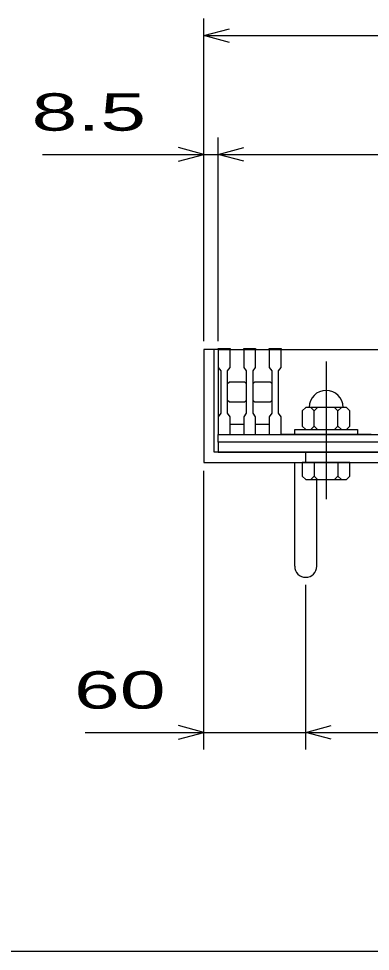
# Model space of a CAD drawing. Units: millimetres, scale not verified. Extents: x -1820 to 1731, y -1282 to 1054.
# Drawn here: x -1469 to -1262, y -1146 to -597 of the extents above; entities that cross this region are included whole.
import ezdxf
from ezdxf.enums import TextEntityAlignment as Align

# ---------------------------------------------------------------- set-up
doc = ezdxf.new("R2010")
doc.units = ezdxf.units.MM
doc.header["$LTSCALE"] = 10
doc.linetypes.add('CHAIN', pattern=[18.5, 12, -1.5, 3.5, -1.5])
for name, color, linetype, lineweight in [('0_2', 150, 'Continuous', 25), ('16', 3, 'Continuous', 25), ('19', 6, 'Continuous', 25), ('22', 4, 'Continuous', 25)]:
    doc.layers.add(name, color=color, linetype=linetype, lineweight=lineweight)
doc.styles.add('ベクトル', font='')
doc.styles.get('ベクトル').set_extended_font_data('ベクトル')

msp = doc.modelspace()

# ---------------------------------------------------------------- linework, layer by layer
at = {"layer": '0_2'}
msp.add_line((1731, -1146.5), (-1729, -1146.5), dxfattribs=at)
at = {"layer": '16'}
for p, q in [((-1351.5, -792), (-1351.5, -791.3)), ((-1351.5, -791.3), (-1344.5, -791.3)), ((-1351.5, -792), (-1351.5, -802.5)), ((-1344.5, -792), (-1351.5, -792)), ((-1351.5, -792), (-1351.5, -836)), ((-1351.5, -792), (-851.5, -792)), ((-1344.5, -791.3), (-1344.5, -792)), ((-1344.5, -802.5), (-1344.5, -792)), ((-1336.5, -792), (-1336.5, -791.3)), ((-1336.5, -791.3), (-1329.5, -791.3)), ((-1336.5, -792), (-1336.5, -802.5)), ((-1329.5, -792), (-1336.5, -792)), ((-1329.5, -791.3), (-1329.5, -792)), ((-1329.5, -802.5), (-1329.5, -792)), ((-1321.5, -792), (-1321.5, -791.3)), ((-1321.5, -791.3), (-1314.5, -791.3)), ((-1321.5, -792), (-1321.5, -802.5)), ((-1314.5, -792), (-1321.5, -792)), ((-1314.5, -791.3), (-1314.5, -792)), ((-1314.5, -802.5), (-1314.5, -792)), ((-1314.5, -792), (-1261.5, -792)), ((-1351.5, -802.5), (-1350, -804.5)), ((-1350, -804.5), (-1350, -829.5)), ((-1346, -804.5), (-1344.5, -802.5)), ((-1346, -829.5), (-1346, -804.5)), ((-1336.5, -802.5), (-1335, -804.5)), ((-1335, -804.5), (-1335, -829.5)), ((-1331, -804.5), (-1329.5, -802.5)), ((-1331, -829.5), (-1331, -804.5)), ((-1321.5, -802.5), (-1320, -804.5)), ((-1320, -804.5), (-1320, -829.5)), ((-1316, -804.5), (-1314.5, -802.5)), ((-1316, -829.5), (-1316, -804.5)), ((-1346, -812), (-1345, -811)), ((-1345, -811), (-1336, -811)), ((-1336, -811), (-1335, -812)), ((-1331, -812), (-1330, -811)), ((-1330, -811), (-1321, -811)), ((-1321, -811), (-1320, -812)), ((-1345, -823), (-1346, -822)), ((-1336, -823), (-1345, -823)), ((-1335, -822), (-1336, -823)), ((-1330, -823), (-1331, -822)), ((-1321, -823), (-1330, -823)), ((-1320, -822), (-1321, -823)), ((-1350, -829.5), (-1351.5, -831.5)), ((-1344.5, -831.5), (-1346, -829.5)), ((-1335, -829.5), (-1336.5, -831.5)), ((-1329.5, -831.5), (-1331, -829.5)), ((-1320, -829.5), (-1321.5, -831.5)), ((-1314.5, -831.5), (-1316, -829.5)), ((-1300, -826), (-1302, -828)), ((-1302, -828), (-1302, -837)), ((-1276, -826), (-1300, -826)), ((-1295, -828), (-1297, -826)), ((-1293, -826), (-1295, -828)), ((-1295, -837), (-1295, -828)), ((-1281, -828), (-1283, -826)), ((-1279, -826), (-1281, -828)), ((-1281, -837), (-1281, -828)), ((-1274, -828), (-1276, -826)), ((-1274, -837), (-1274, -828)), ((-1351.5, -831.5), (-1351.5, -842)), ((-1344.5, -842), (-1344.5, -831.5)), ((-1336.5, -831.5), (-1336.5, -842)), ((-1329.5, -842), (-1329.5, -831.5)), ((-1321.5, -831.5), (-1321.5, -842)), ((-1314.5, -842), (-1314.5, -831.5)), ((-1344.5, -836), (-1336.5, -836)), ((-1329.5, -836), (-1321.5, -836)), ((-1306.5, -842), (-1306.5, -839)), ((-1306.5, -839), (-1269.5, -839)), ((-1302, -837), (-1300, -839)), ((-1297, -839), (-1295, -837)), ((-1295, -837), (-1293, -839)), ((-1283, -839), (-1281, -837)), ((-1281, -837), (-1279, -839)), ((-1276, -839), (-1274, -837)), ((-1269.5, -839), (-1269.5, -842)), ((-1351.5, -842), (-1344.5, -842)), ((-1351.5, -842), (-851.5, -842)), ((-1351.5, -846.5), (-1351.5, -842)), ((-1336.5, -842), (-1329.5, -842)), ((-1321.5, -842), (-1314.5, -842)), ((-1261.5, -842), (-1314.5, -842)), ((-1269.5, -842), (-1306.5, -842)), ((-851.5, -846.5), (-1351.5, -846.5)), ((-1351.5, -846.5), (-1351.5, -852.5)), ((-1351.5, -852.5), (-851.5, -852.5))]:
    msp.add_line(p, q, dxfattribs=at)
at = {"layer": '16', "linetype": 'CHAIN'}
msp.add_line((-1288, -799), (-1288, -880), dxfattribs=at)
at = {"layer": '16'}
msp.add_arc((-1288, -826), 10, 0, 180, dxfattribs=at)
at = {"layer": '19'}
for p, q in [((-1351.5, -792), (-1360, -792)), ((-1360, -792), (-1360, -858.5)), ((-1354, -852.5), (-1354, -792)), ((-346, -852.5), (-1354, -852.5)), ((-1300, -858.5), (-1300, -852.5)), ((-1360, -858.5), (-340, -858.5)), ((-1306.5, -919.61), (-1306.5, -858.5)), ((-1302, -858.5), (-1302, -866.5)), ((-1274, -858.5), (-1302, -858.5)), ((-1295, -858.5), (-1295, -866.5)), ((-1281, -858.5), (-1281, -866.5)), ((-1274, -866.5), (-1274, -858.5)), ((-1302, -866.5), (-1300, -868.5)), ((-1295, -866.5), (-1297, -868.5)), ((-1293, -868.5), (-1295, -866.5)), ((-1281, -866.5), (-1283, -868.5)), ((-1279, -868.5), (-1281, -866.5)), ((-1276, -868.5), (-1274, -866.5)), ((-1300, -868.5), (-1276, -868.5)), ((-1293.5, -919.61), (-1293.5, -868.5))]:
    msp.add_line(p, q, dxfattribs=at)
msp.add_arc((-1300, -919.61), 6.5, 180, 0, dxfattribs=at)
at = {"layer": '22'}
for p, q in [((-1360, -787), (-1360, -597)), ((-1360, -607), (-1345, -603)), ((-1345, -611), (-1360, -607)), ((-1360, -607), (-340, -607)), ((-1360, -787), (-1360, -667)), ((-1351.5, -787), (-1351.5, -667)), ((-1360, -677), (-1375, -673)), ((-1351.5, -677), (-1336.5, -673)), ((-1455, -677), (-1360, -677)), ((-1375, -681), (-1360, -677)), ((-1360, -677), (-1351.5, -677)), ((-1336.5, -681), (-1351.5, -677)), ((-1351.5, -677), (-851.5, -677)), ((-1360, -1027.5), (-1360, -863.5)), ((-1300, -1027.5), (-1300, -930.5)), ((-1360, -1017.5), (-1375, -1013.5)), ((-1300, -1017.5), (-1285, -1013.5)), ((-1430, -1017.5), (-1360, -1017.5)), ((-1375, -1021.5), (-1360, -1017.5)), ((-1360, -1017.5), (-1300, -1017.5)), ((-1285, -1021.5), (-1300, -1017.5)), ((-1300, -1017.5), (-400, -1017.5))]:
    msp.add_line(p, q, dxfattribs=at)

# ---------------------------------------------------------------- texts
at = {"layer": '22', "color": 2, "style": 'ベクトル', "width": 1.65}
for s, p in [(' 8.5 ', (-1475, -652)), (' 60 ', (-1450, -992.5))]:
    msp.add_text(s, height=21.99, dxfattribs=at).set_placement(p, align=Align.MIDDLE_LEFT)

doc.saveas('drawing.dxf')
